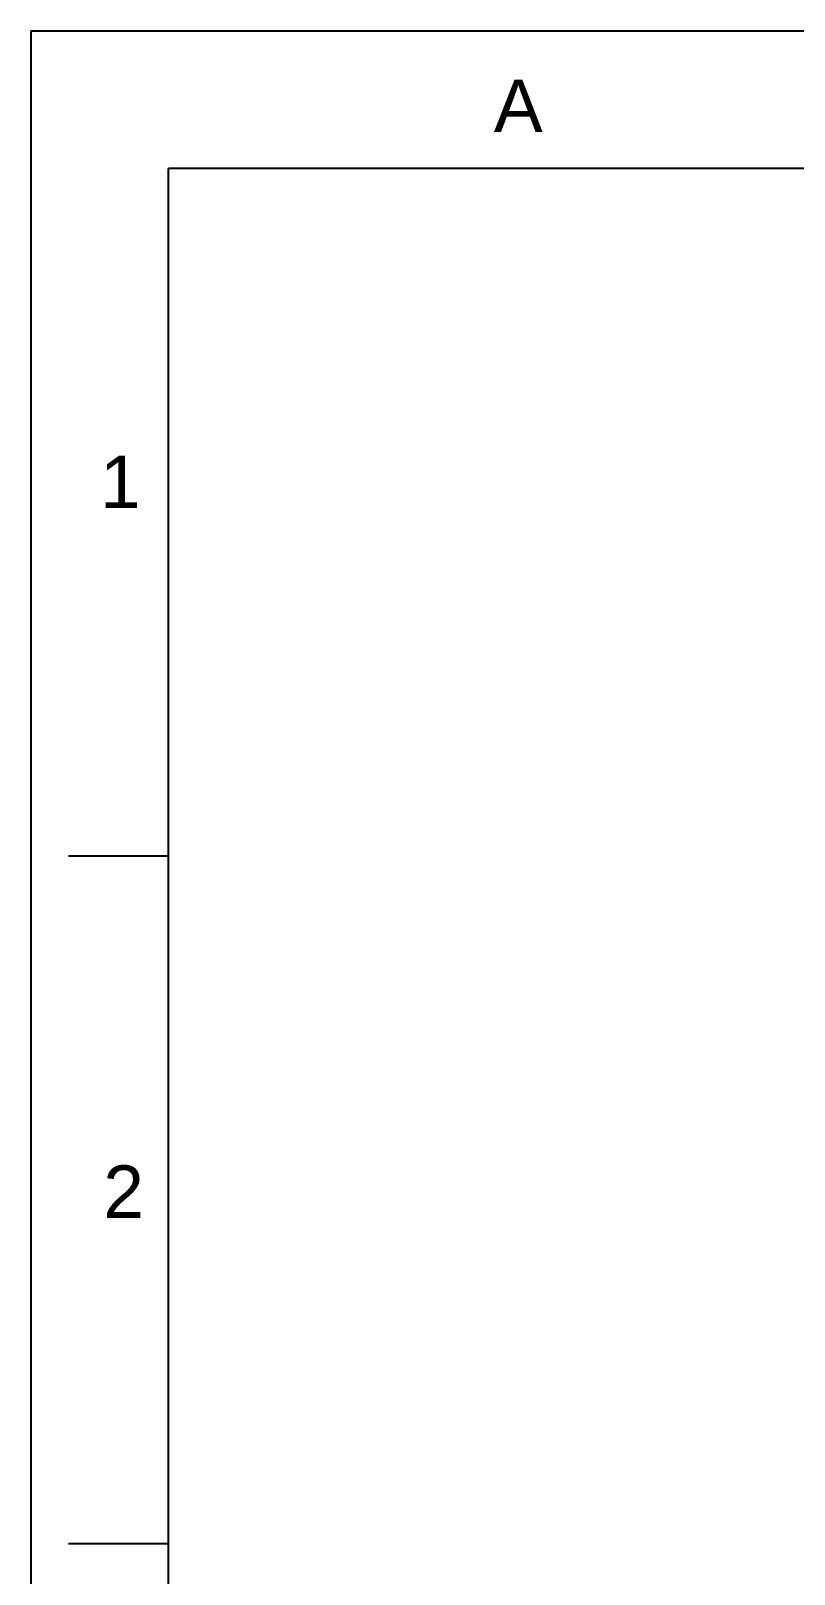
# Model space of a CAD drawing. Header units: millimetres. Extents: x 11618 to 13994, y -5897 to -2537.
# Drawn here: x 11618 to 12061, y -3435 to -2537 of the extents above; entities that cross this region are included whole.
import ezdxf

# ---------------------------------------------------------------- set-up
doc = ezdxf.new("R2010")
doc.units = ezdxf.units.MM
doc.layers.add('FORM', color=7, linetype='Continuous')
doc.styles.get("Standard").update_dxf_attribs({"font": 'arial.ttf'})

msp = doc.modelspace()

# ---------------------------------------------------------------- linework, layer by layer
at = {"layer": 'FORM', "color": 7, "linetype": 'Continuous'}
for p, q in [((11617.84, -2537.45), (13993.84, -2537.45)), ((11617.84, -2537.45), (11617.84, -5897.45)), ((13913.84, -2617.45), (11697.84, -2617.45)), ((11697.84, -3017.45), (11639.7, -3017.45)), ((11697.84, -3417.45), (11639.7, -3417.45))]:
    msp.add_line(p, q, dxfattribs=at)
at = {"layer": 'FORM', "linetype": 'Continuous'}
msp.add_line((11697.84, -5817.45), (11697.84, -2617.45), dxfattribs=at)

# ---------------------------------------------------------------- texts
at = {"layer": 'FORM', "char_height": 30.5, "attachment_point": 5}
for s, width, insert in [('A', 40, (11901.12, -2581.01)), ('1', 200, (11669.84, -2799.83)), ('2', 200, (11671.74, -3212.63))]:
    msp.add_mtext_dynamic_manual_height_columns(s, width=width, gutter_width=50, heights=[0], dxfattribs=dict(at, insert=insert))

doc.saveas('drawing.dxf')
